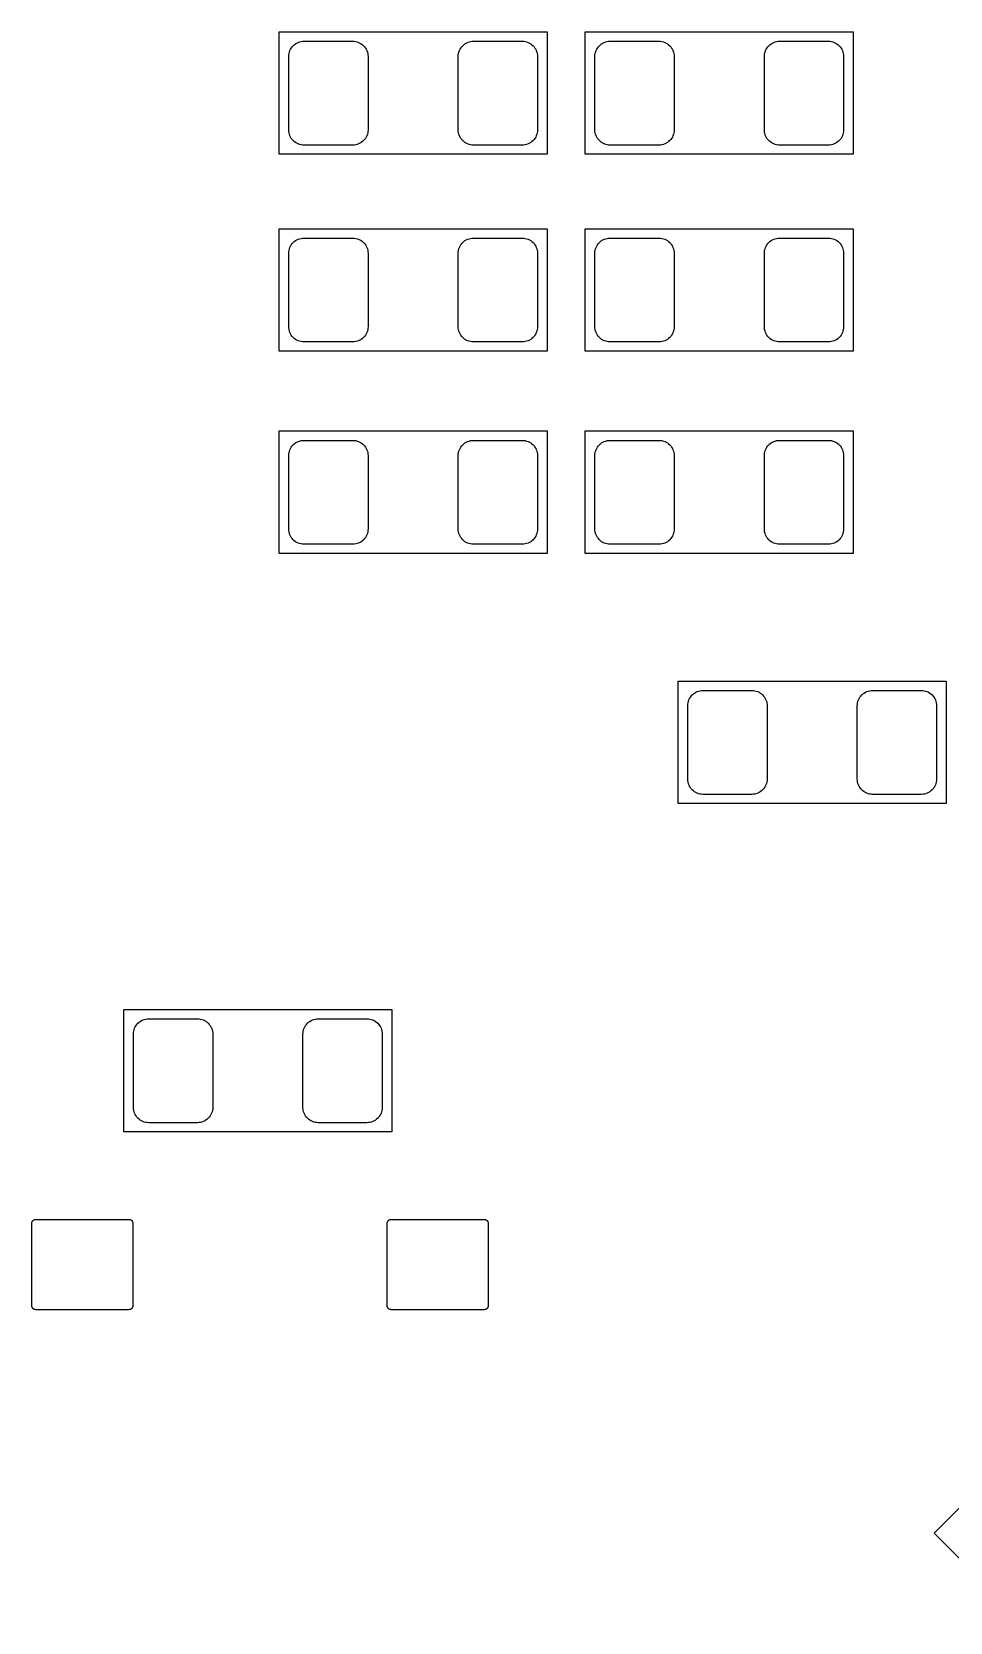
# Model space of a CAD drawing. Extents: x 0 to 143, y 0 to 190.
# Drawn here: x 51.5 to 68.3, y 131.01 to 160.09 of the extents above; entities that cross this region are included whole.
import ezdxf

# ---------------------------------------------------------------- set-up
doc = ezdxf.new("R2010")
doc.units = 0

msp = doc.modelspace()

# ---------------------------------------------------------------- linework, layer by layer
at = {"layer": 'Layer 1', "color": 7}
for points in [[(56.02478, 157.85298), (56.02478, 160.09326)], [(56.02478, 160.09326), (60.92444, 160.09326)], [(60.92444, 160.09326), (60.92444, 157.85298)], [(61.62294, 160.09326), (66.5226, 160.09326)], [(61.62294, 157.85298), (61.62294, 160.09326)], [(66.5226, 160.09326), (66.5226, 157.85298)], [(60.92444, 157.85298), (56.02478, 157.85298)], [(66.5226, 157.85298), (61.62294, 157.85298)], [(56.02478, 156.49154), (60.92444, 156.49154)], [(56.02478, 154.25126), (56.02478, 156.49154)], [(60.92444, 156.49154), (60.92444, 154.25126)], [(61.62294, 154.25126), (61.62294, 156.49154)], [(61.62294, 156.49154), (66.5226, 156.49154)], [(66.5226, 156.49154), (66.5226, 154.25126)], [(60.92444, 154.25126), (56.02478, 154.25126)], [(66.5226, 154.25126), (61.62294, 154.25126)], [(56.02478, 152.7933), (60.92444, 152.7933)], [(56.02478, 150.55302), (56.02478, 152.7933)], [(60.92444, 152.7933), (60.92444, 150.55302)], [(61.62294, 152.7933), (66.5226, 152.7933)], [(61.62294, 150.55302), (61.62294, 152.7933)], [(66.5226, 152.7933), (66.5226, 150.55302)], [(60.92444, 150.55302), (56.02478, 150.55302)], [(66.5226, 150.55302), (61.62294, 150.55302)], [(63.32474, 145.97848), (63.32474, 148.21622)], [(63.32474, 148.21622), (68.2244, 148.21622)], [(68.2244, 148.21622), (68.2244, 145.97848)], [(68.2244, 145.97848), (63.32474, 145.97848)], [(53.18252, 142.21166), (58.08472, 142.21166)], [(53.18252, 139.97138), (53.18252, 142.21166)], [(58.08472, 142.21166), (58.08472, 139.97138)], [(58.08472, 139.97138), (53.18252, 139.97138)], [(68.00596, 132.63078), (71.5137, 136.13852)], [(69.6341, 131.00518), (68.00596, 132.63078)]]:
    msp.add_lwpolyline(points, dxfattribs=at)
at = {"layer": 'Layer 1', "color": 16}
for points in [[(57.398412, 159.919778), (57.42559, 159.915714), (57.452006, 159.90911), (57.477914, 159.899712), (57.502552, 159.888028), (57.526174, 159.874058), (57.548018, 159.857802), (57.568338, 159.83926), (57.586626, 159.81894), (57.602882, 159.797096), (57.617106, 159.773474), (57.62879, 159.748836), (57.637934, 159.723182), (57.644538, 159.696512), (57.648602, 159.669588), (57.650126, 159.642156), (57.650126, 158.299766), (57.648602, 158.272588), (57.644538, 158.24541), (57.637934, 158.218994), (57.62879, 158.193086), (57.617106, 158.168448), (57.602882, 158.144826), (57.586626, 158.122982), (57.568338, 158.102662), (57.548018, 158.084374), (57.526174, 158.068118), (57.502552, 158.053894), (57.477914, 158.04221), (57.452006, 158.033066), (57.42559, 158.026462), (57.398412, 158.022398), (57.371234, 158.020874), (56.478932, 158.020874), (56.4515, 158.022398), (56.424322, 158.026462), (56.397906, 158.033066), (56.372252, 158.04221), (56.34736, 158.053894), (56.323992, 158.068118), (56.301894, 158.084374), (56.281574, 158.102662), (56.263286, 158.122982), (56.24703, 158.144826), (56.232806, 158.168448), (56.221122, 158.193086), (56.211978, 158.218994), (56.205374, 158.24541), (56.20131, 158.272588), (56.20004, 158.299766), (56.20004, 159.642156), (56.20131, 159.669588), (56.205374, 159.696512), (56.211978, 159.723182), (56.221122, 159.748836), (56.232806, 159.773474), (56.24703, 159.797096), (56.263286, 159.81894), (56.281574, 159.83926), (56.301894, 159.857802), (56.323992, 159.874058), (56.34736, 159.888028), (56.372252, 159.899712), (56.397906, 159.90911), (56.424322, 159.915714), (56.4515, 159.919778), (56.478932, 159.921048), (57.371234, 159.921048), (57.398412, 159.919778)], [(60.498482, 159.919778), (60.52566, 159.915714), (60.552076, 159.90911), (60.577984, 159.899712), (60.602622, 159.888028), (60.62599, 159.874058), (60.648088, 159.857802), (60.668408, 159.83926), (60.686696, 159.81894), (60.702952, 159.797096), (60.717176, 159.773474), (60.72886, 159.748836), (60.738004, 159.723182), (60.744608, 159.696512), (60.748672, 159.669588), (60.749942, 159.642156), (60.749942, 158.299766), (60.748672, 158.272588), (60.744608, 158.24541), (60.738004, 158.218994), (60.72886, 158.193086), (60.717176, 158.168448), (60.702952, 158.144826), (60.686696, 158.122982), (60.668408, 158.102662), (60.648088, 158.084374), (60.62599, 158.068118), (60.602622, 158.053894), (60.577984, 158.04221), (60.552076, 158.033066), (60.52566, 158.026462), (60.498482, 158.022398), (60.47105, 158.020874), (59.578748, 158.020874), (59.55157, 158.022398), (59.524392, 158.026462), (59.497976, 158.033066), (59.472068, 158.04221), (59.44743, 158.053894), (59.423808, 158.068118), (59.401964, 158.084374), (59.381644, 158.102662), (59.363356, 158.122982), (59.3471, 158.144826), (59.332876, 158.168448), (59.321192, 158.193086), (59.312048, 158.218994), (59.305444, 158.24541), (59.30138, 158.272588), (59.30011, 158.299766), (59.30011, 159.642156), (59.30138, 159.669588), (59.305444, 159.696512), (59.312048, 159.723182), (59.321192, 159.748836), (59.332876, 159.773474), (59.3471, 159.797096), (59.363356, 159.81894), (59.381644, 159.83926), (59.401964, 159.857802), (59.423808, 159.874058), (59.44743, 159.888028), (59.472068, 159.899712), (59.497976, 159.90911), (59.524392, 159.915714), (59.55157, 159.919778), (59.578748, 159.921048), (60.47105, 159.921048), (60.498482, 159.919778)], [(62.998604, 159.919778), (63.025528, 159.915714), (63.052198, 159.90911), (63.077852, 159.899712), (63.10249, 159.888028), (63.126112, 159.874058), (63.147956, 159.857802), (63.168276, 159.83926), (63.186818, 159.81894), (63.203074, 159.797096), (63.217044, 159.773474), (63.228728, 159.748836), (63.237872, 159.723182), (63.24473, 159.696512), (63.24854, 159.669588), (63.250064, 159.642156), (63.250064, 158.299766), (63.24854, 158.272588), (63.24473, 158.24541), (63.237872, 158.218994), (63.228728, 158.193086), (63.217044, 158.168448), (63.203074, 158.144826), (63.186818, 158.122982), (63.168276, 158.102662), (63.147956, 158.084374), (63.126112, 158.068118), (63.10249, 158.053894), (63.077852, 158.04221), (63.052198, 158.033066), (63.025528, 158.026462), (62.998604, 158.022398), (62.971172, 158.020874), (62.07887, 158.020874), (62.051438, 158.022398), (62.024514, 158.026462), (61.997844, 158.033066), (61.97219, 158.04221), (61.947298, 158.053894), (61.92393, 158.068118), (61.901832, 158.084374), (61.881766, 158.102662), (61.863224, 158.122982), (61.846968, 158.144826), (61.832998, 158.168448), (61.821314, 158.193086), (61.811916, 158.218994), (61.805312, 158.24541), (61.801248, 158.272588), (61.799978, 158.299766), (61.799978, 159.642156), (61.801248, 159.669588), (61.805312, 159.696512), (61.811916, 159.723182), (61.821314, 159.748836), (61.832998, 159.773474), (61.846968, 159.797096), (61.863224, 159.81894), (61.881766, 159.83926), (61.901832, 159.857802), (61.92393, 159.874058), (61.947298, 159.888028), (61.97219, 159.899712), (61.997844, 159.90911), (62.024514, 159.915714), (62.051438, 159.919778), (62.07887, 159.921048), (62.971172, 159.921048), (62.998604, 159.919778)], [(66.09842, 159.919778), (66.125598, 159.915714), (66.152014, 159.90911), (66.177922, 159.899712), (66.20256, 159.888028), (66.226182, 159.874058), (66.248026, 159.857802), (66.268346, 159.83926), (66.286634, 159.81894), (66.30289, 159.797096), (66.317114, 159.773474), (66.328798, 159.748836), (66.337942, 159.723182), (66.344546, 159.696512), (66.34861, 159.669588), (66.34988, 159.642156), (66.34988, 158.299766), (66.34861, 158.272588), (66.344546, 158.24541), (66.337942, 158.218994), (66.328798, 158.193086), (66.317114, 158.168448), (66.30289, 158.144826), (66.286634, 158.122982), (66.268346, 158.102662), (66.248026, 158.084374), (66.226182, 158.068118), (66.20256, 158.053894), (66.177922, 158.04221), (66.152014, 158.033066), (66.125598, 158.026462), (66.09842, 158.022398), (66.071242, 158.020874), (65.17894, 158.020874), (65.151508, 158.022398), (65.12433, 158.026462), (65.097914, 158.033066), (65.07226, 158.04221), (65.047368, 158.053894), (65.024, 158.068118), (65.001902, 158.084374), (64.981582, 158.102662), (64.963294, 158.122982), (64.947038, 158.144826), (64.932814, 158.168448), (64.92113, 158.193086), (64.911986, 158.218994), (64.905382, 158.24541), (64.901318, 158.272588), (64.900048, 158.299766), (64.900048, 159.642156), (64.901318, 159.669588), (64.905382, 159.696512), (64.911986, 159.723182), (64.92113, 159.748836), (64.932814, 159.773474), (64.947038, 159.797096), (64.963294, 159.81894), (64.981582, 159.83926), (65.001902, 159.857802), (65.024, 159.874058), (65.047368, 159.888028), (65.07226, 159.899712), (65.097914, 159.90911), (65.12433, 159.915714), (65.151508, 159.919778), (65.17894, 159.921048), (66.071242, 159.921048), (66.09842, 159.919778)], [(57.398412, 156.319582), (57.42559, 156.315518), (57.452006, 156.308914), (57.477914, 156.29977), (57.502552, 156.288086), (57.526174, 156.274116), (57.548018, 156.257606), (57.568338, 156.239318), (57.586626, 156.218998), (57.602882, 156.197154), (57.617106, 156.173532), (57.62879, 156.148894), (57.637934, 156.122986), (57.644538, 156.09657), (57.648602, 156.069392), (57.650126, 156.042214), (57.650126, 154.699824), (57.648602, 154.672392), (57.644538, 154.645468), (57.637934, 154.618798), (57.62879, 154.593144), (57.617106, 154.568506), (57.602882, 154.544884), (57.586626, 154.52304), (57.568338, 154.50272), (57.548018, 154.484178), (57.526174, 154.467922), (57.502552, 154.453952), (57.477914, 154.442268), (57.452006, 154.433124), (57.42559, 154.426266), (57.398412, 154.422456), (57.371234, 154.420932), (56.478932, 154.420932), (56.4515, 154.422456), (56.424322, 154.426266), (56.397906, 154.433124), (56.372252, 154.442268), (56.34736, 154.453952), (56.323992, 154.467922), (56.301894, 154.484178), (56.281574, 154.50272), (56.263286, 154.52304), (56.24703, 154.544884), (56.232806, 154.568506), (56.221122, 154.593144), (56.211978, 154.618798), (56.205374, 154.645468), (56.20131, 154.672392), (56.20004, 154.699824), (56.20004, 156.042214), (56.20131, 156.069392), (56.205374, 156.09657), (56.211978, 156.122986), (56.221122, 156.148894), (56.232806, 156.173532), (56.24703, 156.197154), (56.263286, 156.218998), (56.281574, 156.239318), (56.301894, 156.257606), (56.323992, 156.274116), (56.34736, 156.288086), (56.372252, 156.29977), (56.397906, 156.308914), (56.424322, 156.315518), (56.4515, 156.319582), (56.478932, 156.321106), (57.371234, 156.321106), (57.398412, 156.319582)], [(60.498482, 156.319582), (60.52566, 156.315518), (60.552076, 156.308914), (60.577984, 156.29977), (60.602622, 156.288086), (60.62599, 156.274116), (60.648088, 156.257606), (60.668408, 156.239318), (60.686696, 156.218998), (60.702952, 156.197154), (60.717176, 156.173532), (60.72886, 156.148894), (60.738004, 156.122986), (60.744608, 156.09657), (60.748672, 156.069392), (60.749942, 156.042214), (60.749942, 154.699824), (60.748672, 154.672392), (60.744608, 154.645468), (60.738004, 154.618798), (60.72886, 154.593144), (60.717176, 154.568506), (60.702952, 154.544884), (60.686696, 154.52304), (60.668408, 154.50272), (60.648088, 154.484178), (60.62599, 154.467922), (60.602622, 154.453952), (60.577984, 154.442268), (60.552076, 154.433124), (60.52566, 154.426266), (60.498482, 154.422456), (60.47105, 154.420932), (59.578748, 154.420932), (59.55157, 154.422456), (59.524392, 154.426266), (59.497976, 154.433124), (59.472068, 154.442268), (59.44743, 154.453952), (59.423808, 154.467922), (59.401964, 154.484178), (59.381644, 154.50272), (59.363356, 154.52304), (59.3471, 154.544884), (59.332876, 154.568506), (59.321192, 154.593144), (59.312048, 154.618798), (59.305444, 154.645468), (59.30138, 154.672392), (59.30011, 154.699824), (59.30011, 156.042214), (59.30138, 156.069392), (59.305444, 156.09657), (59.312048, 156.122986), (59.321192, 156.148894), (59.332876, 156.173532), (59.3471, 156.197154), (59.363356, 156.218998), (59.381644, 156.239318), (59.401964, 156.257606), (59.423808, 156.274116), (59.44743, 156.288086), (59.472068, 156.29977), (59.497976, 156.308914), (59.524392, 156.315518), (59.55157, 156.319582), (59.578748, 156.321106), (60.47105, 156.321106), (60.498482, 156.319582)], [(62.998604, 156.319582), (63.025528, 156.315518), (63.052198, 156.308914), (63.077852, 156.29977), (63.10249, 156.288086), (63.126112, 156.274116), (63.147956, 156.257606), (63.168276, 156.239318), (63.186818, 156.218998), (63.203074, 156.197154), (63.217044, 156.173532), (63.228728, 156.148894), (63.237872, 156.122986), (63.24473, 156.09657), (63.24854, 156.069392), (63.250064, 156.042214), (63.250064, 154.699824), (63.24854, 154.672392), (63.24473, 154.645468), (63.237872, 154.618798), (63.228728, 154.593144), (63.217044, 154.568506), (63.203074, 154.544884), (63.186818, 154.52304), (63.168276, 154.50272), (63.147956, 154.484178), (63.126112, 154.467922), (63.10249, 154.453952), (63.077852, 154.442268), (63.052198, 154.433124), (63.025528, 154.426266), (62.998604, 154.422456), (62.971172, 154.420932), (62.07887, 154.420932), (62.051438, 154.422456), (62.024514, 154.426266), (61.997844, 154.433124), (61.97219, 154.442268), (61.947298, 154.453952), (61.92393, 154.467922), (61.901832, 154.484178), (61.881766, 154.50272), (61.863224, 154.52304), (61.846968, 154.544884), (61.832998, 154.568506), (61.821314, 154.593144), (61.811916, 154.618798), (61.805312, 154.645468), (61.801248, 154.672392), (61.799978, 154.699824), (61.799978, 156.042214), (61.801248, 156.069392), (61.805312, 156.09657), (61.811916, 156.122986), (61.821314, 156.148894), (61.832998, 156.173532), (61.846968, 156.197154), (61.863224, 156.218998), (61.881766, 156.239318), (61.901832, 156.257606), (61.92393, 156.274116), (61.947298, 156.288086), (61.97219, 156.29977), (61.997844, 156.308914), (62.024514, 156.315518), (62.051438, 156.319582), (62.07887, 156.321106), (62.971172, 156.321106), (62.998604, 156.319582)], [(66.09842, 156.319582), (66.125598, 156.315518), (66.152014, 156.308914), (66.177922, 156.29977), (66.20256, 156.288086), (66.226182, 156.274116), (66.248026, 156.257606), (66.268346, 156.239318), (66.286634, 156.218998), (66.30289, 156.197154), (66.317114, 156.173532), (66.328798, 156.148894), (66.337942, 156.122986), (66.344546, 156.09657), (66.34861, 156.069392), (66.34988, 156.042214), (66.34988, 154.699824), (66.34861, 154.672392), (66.344546, 154.645468), (66.337942, 154.618798), (66.328798, 154.593144), (66.317114, 154.568506), (66.30289, 154.544884), (66.286634, 154.52304), (66.268346, 154.50272), (66.248026, 154.484178), (66.226182, 154.467922), (66.20256, 154.453952), (66.177922, 154.442268), (66.152014, 154.433124), (66.125598, 154.426266), (66.09842, 154.422456), (66.071242, 154.420932), (65.17894, 154.420932), (65.151508, 154.422456), (65.12433, 154.426266), (65.097914, 154.433124), (65.07226, 154.442268), (65.047368, 154.453952), (65.024, 154.467922), (65.001902, 154.484178), (64.981582, 154.50272), (64.963294, 154.52304), (64.947038, 154.544884), (64.932814, 154.568506), (64.92113, 154.593144), (64.911986, 154.618798), (64.905382, 154.645468), (64.901318, 154.672392), (64.900048, 154.699824), (64.900048, 156.042214), (64.901318, 156.069392), (64.905382, 156.09657), (64.911986, 156.122986), (64.92113, 156.148894), (64.932814, 156.173532), (64.947038, 156.197154), (64.963294, 156.218998), (64.981582, 156.239318), (65.001902, 156.257606), (65.024, 156.274116), (65.047368, 156.288086), (65.07226, 156.29977), (65.097914, 156.308914), (65.12433, 156.315518), (65.151508, 156.319582), (65.17894, 156.321106), (66.071242, 156.321106), (66.09842, 156.319582)], [(57.398412, 152.619564), (57.42559, 152.615754), (57.452006, 152.608896), (57.477914, 152.599752), (57.502552, 152.588068), (57.526174, 152.574098), (57.548018, 152.557588), (57.568338, 152.5393), (57.586626, 152.51898), (57.602882, 152.497136), (57.617106, 152.473514), (57.62879, 152.448876), (57.637934, 152.423222), (57.644538, 152.396552), (57.648602, 152.369374), (57.650126, 152.342196), (57.650126, 150.999806), (57.648602, 150.972628), (57.644538, 150.94545), (57.637934, 150.91878), (57.62879, 150.893126), (57.617106, 150.868488), (57.602882, 150.844866), (57.586626, 150.823022), (57.568338, 150.802702), (57.548018, 150.784414), (57.526174, 150.767904), (57.502552, 150.753934), (57.477914, 150.74225), (57.452006, 150.733106), (57.42559, 150.726248), (57.398412, 150.722438), (57.371234, 150.720914), (56.478932, 150.720914), (56.4515, 150.722438), (56.424322, 150.726248), (56.397906, 150.733106), (56.372252, 150.74225), (56.34736, 150.753934), (56.323992, 150.767904), (56.301894, 150.784414), (56.281574, 150.802702), (56.263286, 150.823022), (56.24703, 150.844866), (56.232806, 150.868488), (56.221122, 150.893126), (56.211978, 150.91878), (56.205374, 150.94545), (56.20131, 150.972628), (56.20004, 150.999806), (56.20004, 152.342196), (56.20131, 152.369374), (56.205374, 152.396552), (56.211978, 152.423222), (56.221122, 152.448876), (56.232806, 152.473514), (56.24703, 152.497136), (56.263286, 152.51898), (56.281574, 152.5393), (56.301894, 152.557588), (56.323992, 152.574098), (56.34736, 152.588068), (56.372252, 152.599752), (56.397906, 152.608896), (56.424322, 152.615754), (56.4515, 152.619564), (56.478932, 152.621088), (57.371234, 152.621088), (57.398412, 152.619564)], [(60.498482, 152.619564), (60.52566, 152.615754), (60.552076, 152.608896), (60.577984, 152.599752), (60.602622, 152.588068), (60.62599, 152.574098), (60.648088, 152.557588), (60.668408, 152.5393), (60.686696, 152.51898), (60.702952, 152.497136), (60.717176, 152.473514), (60.72886, 152.448876), (60.738004, 152.423222), (60.744608, 152.396552), (60.748672, 152.369374), (60.749942, 152.342196), (60.749942, 150.999806), (60.748672, 150.972628), (60.744608, 150.94545), (60.738004, 150.91878), (60.72886, 150.893126), (60.717176, 150.868488), (60.702952, 150.844866), (60.686696, 150.823022), (60.668408, 150.802702), (60.648088, 150.784414), (60.62599, 150.767904), (60.602622, 150.753934), (60.577984, 150.74225), (60.552076, 150.733106), (60.52566, 150.726248), (60.498482, 150.722438), (60.47105, 150.720914), (59.578748, 150.720914), (59.55157, 150.722438), (59.524392, 150.726248), (59.497976, 150.733106), (59.472068, 150.74225), (59.44743, 150.753934), (59.423808, 150.767904), (59.401964, 150.784414), (59.381644, 150.802702), (59.363356, 150.823022), (59.3471, 150.844866), (59.332876, 150.868488), (59.321192, 150.893126), (59.312048, 150.91878), (59.305444, 150.94545), (59.30138, 150.972628), (59.30011, 150.999806), (59.30011, 152.342196), (59.30138, 152.369374), (59.305444, 152.396552), (59.312048, 152.423222), (59.321192, 152.448876), (59.332876, 152.473514), (59.3471, 152.497136), (59.363356, 152.51898), (59.381644, 152.5393), (59.401964, 152.557588), (59.423808, 152.574098), (59.44743, 152.588068), (59.472068, 152.599752), (59.497976, 152.608896), (59.524392, 152.615754), (59.55157, 152.619564), (59.578748, 152.621088), (60.47105, 152.621088), (60.498482, 152.619564)], [(62.998604, 152.619564), (63.025528, 152.615754), (63.052198, 152.608896), (63.077852, 152.599752), (63.10249, 152.588068), (63.126112, 152.574098), (63.147956, 152.557588), (63.168276, 152.5393), (63.186818, 152.51898), (63.203074, 152.497136), (63.217044, 152.473514), (63.228728, 152.448876), (63.237872, 152.423222), (63.24473, 152.396552), (63.24854, 152.369374), (63.250064, 152.342196), (63.250064, 150.999806), (63.24854, 150.972628), (63.24473, 150.94545), (63.237872, 150.91878), (63.228728, 150.893126), (63.217044, 150.868488), (63.203074, 150.844866), (63.186818, 150.823022), (63.168276, 150.802702), (63.147956, 150.784414), (63.126112, 150.767904), (63.10249, 150.753934), (63.077852, 150.74225), (63.052198, 150.733106), (63.025528, 150.726248), (62.998604, 150.722438), (62.971172, 150.720914), (62.07887, 150.720914), (62.051438, 150.722438), (62.024514, 150.726248), (61.997844, 150.733106), (61.97219, 150.74225), (61.947298, 150.753934), (61.92393, 150.767904), (61.901832, 150.784414), (61.881766, 150.802702), (61.863224, 150.823022), (61.846968, 150.844866), (61.832998, 150.868488), (61.821314, 150.893126), (61.811916, 150.91878), (61.805312, 150.94545), (61.801248, 150.972628), (61.799978, 150.999806), (61.799978, 152.342196), (61.801248, 152.369374), (61.805312, 152.396552), (61.811916, 152.423222), (61.821314, 152.448876), (61.832998, 152.473514), (61.846968, 152.497136), (61.863224, 152.51898), (61.881766, 152.5393), (61.901832, 152.557588), (61.92393, 152.574098), (61.947298, 152.588068), (61.97219, 152.599752), (61.997844, 152.608896), (62.024514, 152.615754), (62.051438, 152.619564), (62.07887, 152.621088), (62.971172, 152.621088), (62.998604, 152.619564)], [(66.09842, 152.619564), (66.125598, 152.615754), (66.152014, 152.608896), (66.177922, 152.599752), (66.20256, 152.588068), (66.226182, 152.574098), (66.248026, 152.557588), (66.268346, 152.5393), (66.286634, 152.51898), (66.30289, 152.497136), (66.317114, 152.473514), (66.328798, 152.448876), (66.337942, 152.423222), (66.344546, 152.396552), (66.34861, 152.369374), (66.34988, 152.342196), (66.34988, 150.999806), (66.34861, 150.972628), (66.344546, 150.94545), (66.337942, 150.91878), (66.328798, 150.893126), (66.317114, 150.868488), (66.30289, 150.844866), (66.286634, 150.823022), (66.268346, 150.802702), (66.248026, 150.784414), (66.226182, 150.767904), (66.20256, 150.753934), (66.177922, 150.74225), (66.152014, 150.733106), (66.125598, 150.726248), (66.09842, 150.722438), (66.071242, 150.720914), (65.17894, 150.720914), (65.151508, 150.722438), (65.12433, 150.726248), (65.097914, 150.733106), (65.07226, 150.74225), (65.047368, 150.753934), (65.024, 150.767904), (65.001902, 150.784414), (64.981582, 150.802702), (64.963294, 150.823022), (64.947038, 150.844866), (64.932814, 150.868488), (64.92113, 150.893126), (64.911986, 150.91878), (64.905382, 150.94545), (64.901318, 150.972628), (64.900048, 150.999806), (64.900048, 152.342196), (64.901318, 152.369374), (64.905382, 152.396552), (64.911986, 152.423222), (64.92113, 152.448876), (64.932814, 152.473514), (64.947038, 152.497136), (64.963294, 152.51898), (64.981582, 152.5393), (65.001902, 152.557588), (65.024, 152.574098), (65.047368, 152.588068), (65.07226, 152.599752), (65.097914, 152.608896), (65.12433, 152.615754), (65.151508, 152.619564), (65.17894, 152.621088), (66.071242, 152.621088), (66.09842, 152.619564)], [(64.698372, 148.04477), (64.72555, 148.040706), (64.75222, 148.034102), (64.777874, 148.024704), (64.802512, 148.01302), (64.826134, 147.99905), (64.847978, 147.982794), (64.868298, 147.964252), (64.886586, 147.943932), (64.903096, 147.922088), (64.917066, 147.89872), (64.92875, 147.873828), (64.937894, 147.848174), (64.944752, 147.821504), (64.948562, 147.79458), (64.950086, 147.767148), (64.950086, 146.424758), (64.948562, 146.39758), (64.944752, 146.370402), (64.937894, 146.343986), (64.92875, 146.318078), (64.917066, 146.29344), (64.903096, 146.269818), (64.886586, 146.247974), (64.868298, 146.227654), (64.847978, 146.209366), (64.826134, 146.19311), (64.802512, 146.178886), (64.777874, 146.167202), (64.75222, 146.158058), (64.72555, 146.151454), (64.698372, 146.14739), (64.671194, 146.14612), (63.778892, 146.14612), (63.75146, 146.14739), (63.724536, 146.151454), (63.697866, 146.158058), (63.672212, 146.167202), (63.64732, 146.178886), (63.623952, 146.19311), (63.601854, 146.209366), (63.581788, 146.227654), (63.563246, 146.247974), (63.54699, 146.269818), (63.53302, 146.29344), (63.521336, 146.318078), (63.511938, 146.343986), (63.505334, 146.370402), (63.50127, 146.39758), (63.5, 146.424758), (63.5, 147.767148), (63.50127, 147.79458), (63.505334, 147.821504), (63.511938, 147.848174), (63.521336, 147.873828), (63.53302, 147.89872), (63.54699, 147.922088), (63.563246, 147.943932), (63.581788, 147.964252), (63.601854, 147.982794), (63.623952, 147.99905), (63.64732, 148.01302), (63.672212, 148.024704), (63.697866, 148.034102), (63.724536, 148.040706), (63.75146, 148.04477), (63.778892, 148.04604), (64.671194, 148.04604), (64.698372, 148.04477)], [(67.798442, 148.04477), (67.82562, 148.040706), (67.852036, 148.034102), (67.877944, 148.024704), (67.902582, 148.01302), (67.92595, 147.99905), (67.948048, 147.982794), (67.968368, 147.964252), (67.986656, 147.943932), (68.002912, 147.922088), (68.017136, 147.89872), (68.02882, 147.873828), (68.037964, 147.848174), (68.044568, 147.821504), (68.048632, 147.79458), (68.049902, 147.767148), (68.049902, 146.424758), (68.048632, 146.39758), (68.044568, 146.370402), (68.037964, 146.343986), (68.02882, 146.318078), (68.017136, 146.29344), (68.002912, 146.269818), (67.986656, 146.247974), (67.968368, 146.227654), (67.948048, 146.209366), (67.92595, 146.19311), (67.902582, 146.178886), (67.877944, 146.167202), (67.852036, 146.158058), (67.82562, 146.151454), (67.798442, 146.14739), (67.771264, 146.14612), (66.878962, 146.14612), (66.85153, 146.14739), (66.824352, 146.151454), (66.797936, 146.158058), (66.772028, 146.167202), (66.74739, 146.178886), (66.724022, 146.19311), (66.701924, 146.209366), (66.681604, 146.227654), (66.663316, 146.247974), (66.64706, 146.269818), (66.632836, 146.29344), (66.621152, 146.318078), (66.612008, 146.343986), (66.605404, 146.370402), (66.60134, 146.39758), (66.60007, 146.424758), (66.60007, 147.767148), (66.60134, 147.79458), (66.605404, 147.821504), (66.612008, 147.848174), (66.621152, 147.873828), (66.632836, 147.89872), (66.64706, 147.922088), (66.663316, 147.943932), (66.681604, 147.964252), (66.701924, 147.982794), (66.724022, 147.99905), (66.74739, 148.01302), (66.772028, 148.024704), (66.797936, 148.034102), (66.824352, 148.040706), (66.85153, 148.04477), (66.878962, 148.04604), (67.771264, 148.04604), (67.798442, 148.04477)], [(54.558438, 142.039702), (54.585616, 142.035638), (54.612032, 142.029034), (54.63794, 142.01989), (54.662578, 142.007952), (54.6862, 141.993982), (54.708044, 141.977726), (54.728364, 141.959438), (54.746652, 141.939118), (54.762908, 141.91702), (54.777132, 141.893652), (54.788816, 141.86876), (54.79796, 141.843106), (54.804564, 141.816436), (54.808628, 141.789512), (54.809898, 141.76208), (54.809898, 140.419944), (54.808628, 140.392512), (54.804564, 140.365334), (54.79796, 140.338918), (54.788816, 140.31301), (54.777132, 140.288372), (54.762908, 140.265004), (54.746652, 140.242906), (54.728364, 140.222586), (54.708044, 140.204298), (54.6862, 140.188042), (54.662578, 140.173818), (54.63794, 140.162134), (54.612032, 140.15299), (54.585616, 140.146386), (54.558438, 140.142322), (54.53126, 140.141052), (53.638958, 140.141052), (53.611526, 140.142322), (53.584348, 140.146386), (53.557932, 140.15299), (53.532024, 140.162134), (53.507386, 140.173818), (53.484018, 140.188042), (53.46192, 140.204298), (53.4416, 140.222586), (53.423312, 140.242906), (53.407056, 140.265004), (53.392832, 140.288372), (53.381148, 140.31301), (53.372004, 140.338918), (53.3654, 140.365334), (53.361336, 140.392512), (53.360066, 140.419944), (53.360066, 141.76208), (53.361336, 141.789512), (53.3654, 141.816436), (53.372004, 141.843106), (53.381148, 141.86876), (53.392832, 141.893652), (53.407056, 141.91702), (53.423312, 141.939118), (53.4416, 141.959438), (53.46192, 141.977726), (53.484018, 141.993982), (53.507386, 142.007952), (53.532024, 142.01989), (53.557932, 142.029034), (53.584348, 142.035638), (53.611526, 142.039702), (53.638958, 142.040972), (54.53126, 142.040972), (54.558438, 142.039702)], [(57.658508, 142.039702), (57.685432, 142.035638), (57.712102, 142.029034), (57.737756, 142.01989), (57.762648, 142.007952), (57.786016, 141.993982), (57.808114, 141.977726), (57.828434, 141.959438), (57.846722, 141.939118), (57.862978, 141.91702), (57.876948, 141.893652), (57.888886, 141.86876), (57.89803, 141.843106), (57.904634, 141.816436), (57.908698, 141.789512), (57.909968, 141.76208), (57.909968, 140.419944), (57.908698, 140.392512), (57.904634, 140.365334), (57.89803, 140.338918), (57.888886, 140.31301), (57.876948, 140.288372), (57.862978, 140.265004), (57.846722, 140.242906), (57.828434, 140.222586), (57.808114, 140.204298), (57.786016, 140.188042), (57.762648, 140.173818), (57.737756, 140.162134), (57.712102, 140.15299), (57.685432, 140.146386), (57.658508, 140.142322), (57.631076, 140.141052), (56.738774, 140.141052), (56.711596, 140.142322), (56.684418, 140.146386), (56.658002, 140.15299), (56.632094, 140.162134), (56.607456, 140.173818), (56.583834, 140.188042), (56.56199, 140.204298), (56.54167, 140.222586), (56.523382, 140.242906), (56.506872, 140.265004), (56.492902, 140.288372), (56.481218, 140.31301), (56.472074, 140.338918), (56.46547, 140.365334), (56.461406, 140.392512), (56.459882, 140.419944), (56.459882, 141.76208), (56.461406, 141.789512), (56.46547, 141.816436), (56.472074, 141.843106), (56.481218, 141.86876), (56.492902, 141.893652), (56.506872, 141.91702), (56.523382, 141.939118), (56.54167, 141.959438), (56.56199, 141.977726), (56.583834, 141.993982), (56.607456, 142.007952), (56.632094, 142.01989), (56.658002, 142.029034), (56.684418, 142.035638), (56.711596, 142.039702), (56.738774, 142.040972), (57.631076, 142.040972), (57.658508, 142.039702)], [(53.282342, 138.370672), (53.289708, 138.369656), (53.29682, 138.367878), (53.303678, 138.365338), (53.310282, 138.362036), (53.316632, 138.35848), (53.322474, 138.353908), (53.328062, 138.349082), (53.332888, 138.343494), (53.33746, 138.337652), (53.34127, 138.331302), (53.344318, 138.324698), (53.346858, 138.31784), (53.348636, 138.310728), (53.349652, 138.303362), (53.349906, 138.295996), (53.349906, 136.796126), (53.349652, 136.78876), (53.348636, 136.781394), (53.346858, 136.774282), (53.344318, 136.767424), (53.34127, 136.760566), (53.33746, 136.754216), (53.332888, 136.748374), (53.328062, 136.74304), (53.322474, 136.73796), (53.316632, 136.733642), (53.310282, 136.729832), (53.303678, 136.726784), (53.29682, 136.724244), (53.289708, 136.722466), (53.282342, 136.72145), (53.274976, 136.720942), (51.574954, 136.720942), (51.567588, 136.72145), (51.560476, 136.722466), (51.55311, 136.724244), (51.546252, 136.726784), (51.539648, 136.729832), (51.533298, 136.733642), (51.527456, 136.73796), (51.521868, 136.74304), (51.517042, 136.748374), (51.512724, 136.754216), (51.508914, 136.760566), (51.505612, 136.767424), (51.503326, 136.774282), (51.501548, 136.781394), (51.500278, 136.78876), (51.500024, 136.796126), (51.500024, 138.295996), (51.500278, 138.303362), (51.501548, 138.310728), (51.503326, 138.31784), (51.505612, 138.324698), (51.508914, 138.331302), (51.512724, 138.337652), (51.517042, 138.343494), (51.521868, 138.349082), (51.527456, 138.353908), (51.533298, 138.35848), (51.539648, 138.362036), (51.546252, 138.365338), (51.55311, 138.367878), (51.560476, 138.369656), (51.567588, 138.370672), (51.574954, 138.370926), (53.274976, 138.370926), (53.282342, 138.370672)], [(59.782456, 138.370672), (59.789568, 138.369656), (59.79668, 138.367878), (59.803792, 138.365338), (59.810396, 138.362036), (59.816746, 138.35848), (59.822588, 138.353908), (59.827922, 138.349082), (59.833002, 138.343494), (59.83732, 138.337652), (59.84113, 138.331302), (59.844178, 138.324698), (59.846718, 138.31784), (59.848496, 138.310728), (59.849766, 138.303362), (59.85002, 138.295996), (59.85002, 136.796126), (59.849766, 136.78876), (59.848496, 136.781394), (59.846718, 136.774282), (59.844178, 136.767424), (59.84113, 136.760566), (59.83732, 136.754216), (59.833002, 136.748374), (59.827922, 136.74304), (59.822588, 136.73796), (59.816746, 136.733642), (59.810396, 136.729832), (59.803792, 136.726784), (59.79668, 136.724244), (59.789568, 136.722466), (59.782456, 136.72145), (59.77509, 136.720942), (58.075068, 136.720942), (58.067702, 136.72145), (58.060336, 136.722466), (58.053224, 136.724244), (58.046366, 136.726784), (58.039762, 136.729832), (58.033412, 136.733642), (58.027316, 136.73796), (58.021982, 136.74304), (58.016902, 136.748374), (58.012584, 136.754216), (58.008774, 136.760566), (58.005726, 136.767424), (58.003186, 136.774282), (58.001408, 136.781394), (58.000392, 136.78876), (57.999884, 136.796126), (57.999884, 138.295996), (58.000392, 138.303362), (58.001408, 138.310728), (58.003186, 138.31784), (58.005726, 138.324698), (58.008774, 138.331302), (58.012584, 138.337652), (58.016902, 138.343494), (58.021982, 138.349082), (58.027316, 138.353908), (58.033412, 138.35848), (58.039762, 138.362036), (58.046366, 138.365338), (58.053224, 138.367878), (58.060336, 138.369656), (58.067702, 138.370672), (58.075068, 138.370926), (59.77509, 138.370926), (59.782456, 138.370672)]]:
    msp.add_lwpolyline(points, close=True, dxfattribs=at)

doc.saveas('drawing.dxf')
